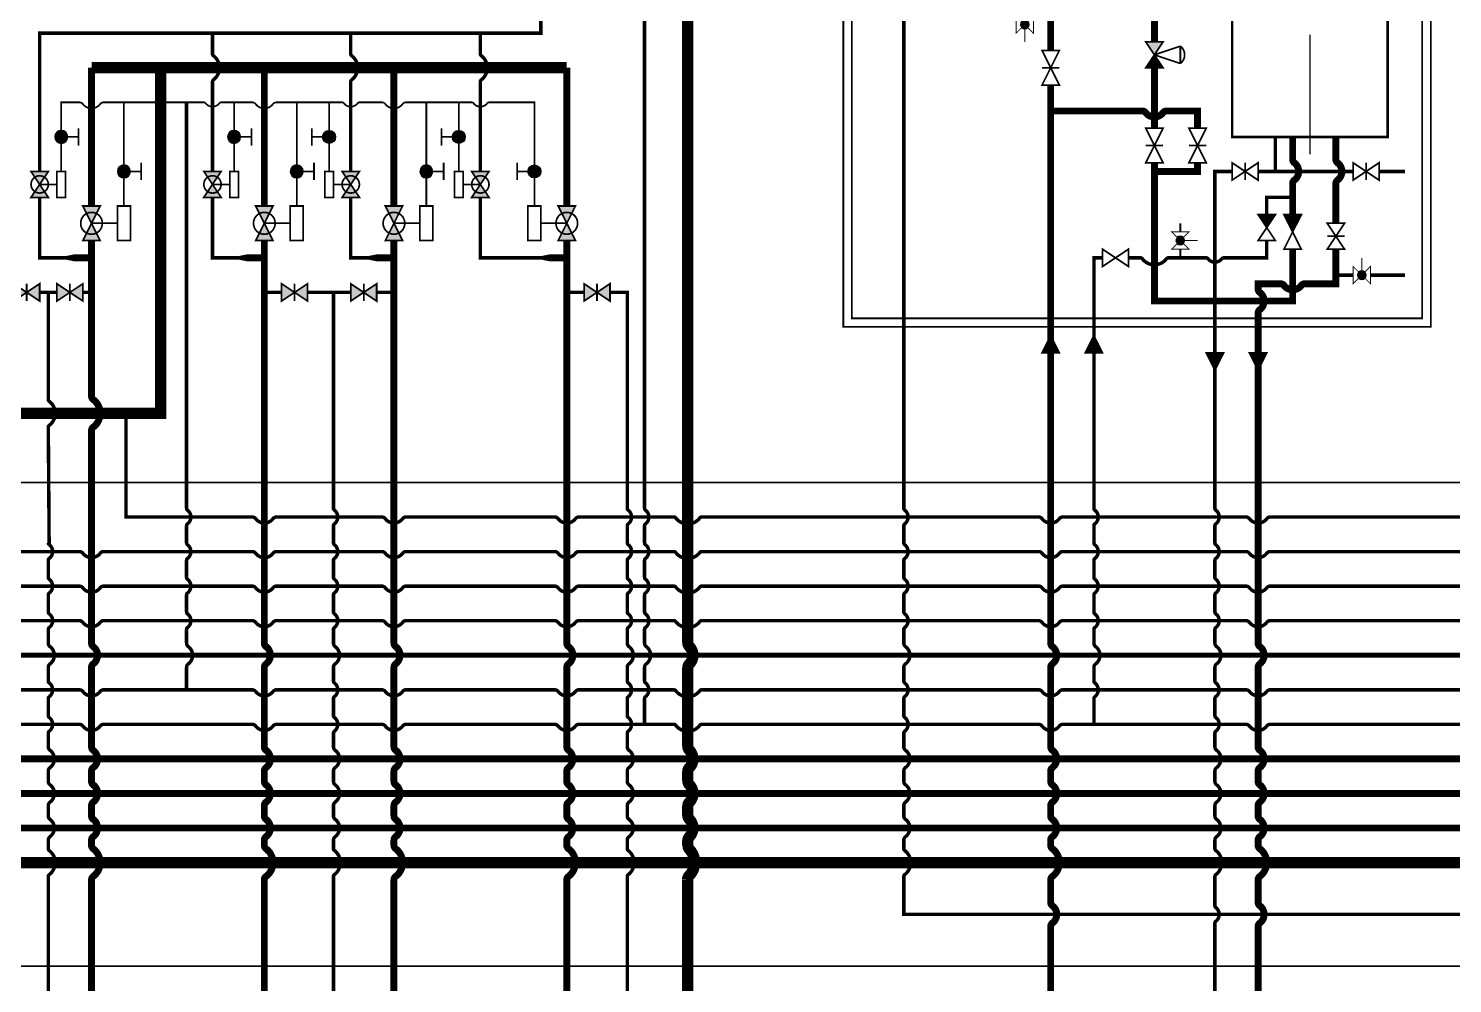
# Model space of a CAD drawing. Header units: millimetres. Extents: x 0 to 2500, y 0 to 1760.
# Drawn here: x 696.7 to 861.5, y 629 to 739.5 of the extents above; entities that cross this region are included whole.
import ezdxf

# ---------------------------------------------------------------- set-up
doc = ezdxf.new("R2010")
doc.units = ezdxf.units.MM
doc.linetypes.add('ACAD_ISO04W100', pattern=[30, 24, -3, 0, -3])
for name, color, linetype in [('Вентили 50', 7, 'Continuous'), ('Емкости', 7, 'Continuous'), ('Задвижки 100', 7, 'Continuous'), ('Задвижки 50', 7, 'Continuous'), ('Клапаны 100', 7, 'Continuous'), ('Клапаны 50', 7, 'Continuous'), ('Клапаны регул.50', 7, 'Continuous'), ('Краны 10', 7, 'Continuous'), ('Краны шар.пн.прив.100', 7, 'Continuous'), ('Краны шар.пн.прив.50', 7, 'Continuous'), ('Краны шар.ручн.т.10', 7, 'Continuous'), ('Осевые', 7, 'ACAD_ISO04W100'), ('Площадки', 7, 'Continuous'), ('Трубы 108', 7, 'Continuous'), ('Трубы 159', 7, 'Continuous'), ('Трубы 32', 7, 'Continuous'), ('Трубы 57', 7, 'Continuous'), ('Трубы 89', 7, 'Continuous'), ('Штрих пункт.', 7, 'ACAD_ISO04W100')]:
    doc.layers.add(name, color=color, linetype=linetype)

# ---------------------------------------------------------------- blocks, each defined once
blk = doc.blocks.new('Кран шар.пн.прив.50')
at = {"layer": 'Краны шар.пн.прив.50'}
h = blk.add_hatch(color=256, dxfattribs=at)
h.paths.add_polyline_path([(0, 1), (0, -1), (1.5, 0)])
h.paths.add_polyline_path([(3, -1), (3, 1), (1.5, 0)])
at = {"layer": 'Краны шар.пн.прив.50', "const_width": 0.2}
for points in [[(0, 3), (3, 3), (3, 2), (0, 2)], [(3, -1), (3, 1), (0, -1), (0, 1)]]:
    blk.add_lwpolyline(points, close=True, dxfattribs=at)
blk.add_lwpolyline([(1.5, 2), (1.5, 0)], dxfattribs=at)
blk.add_lwpolyline([(0.5, 0, 1), (2.5, 0, 1), (0.5, 0, 4.236068)], format="xyb", dxfattribs=at)
blk = doc.blocks.new('Кран шар.пн.прив.100')
at = {"layer": 'Краны шар.пн.прив.100'}
h = blk.add_hatch(color=256, dxfattribs=at)
h.paths.add_polyline_path([(0, -1), (2, 0), (0, 1)])
h.paths.add_polyline_path([(2, 0), (4, -1), (4, 1)])
at = {"layer": 'Краны шар.пн.прив.100', "const_width": 0.2}
for points in [[(0, 3), (4, 3), (4, 4.5), (0, 4.5)], [(0, -1), (0, 1), (4, -1), (4, 1)]]:
    blk.add_lwpolyline(points, close=True, dxfattribs=at)
blk.add_lwpolyline([(2, 0), (2, 3)], dxfattribs=at)
blk.add_lwpolyline([(2, 1.25, 1.010442), (2, -1.25, 1.010442), (2, 1.25, 4.236068)], format="xyb", dxfattribs=at)
blk = doc.blocks.new('Кран 10')
at = {"layer": 'Краны 10'}
blk.add_hatch(color=256, dxfattribs=at).paths.add_polyline_path([(0, 0.75, 1), (0, -0.75, 1)])
at = {"layer": 'Краны 10', "const_width": 0.2}
for points in [[(1, 2), (-1, 2)], [(0, 0), (0, 2)]]:
    blk.add_lwpolyline(points, dxfattribs=at)
at = {"layer": 'Краны 10'}
blk.add_lwpolyline([(0, 0.75, 1), (0, -0.75, 1), (0, 0.75, 1)], format="xyb", dxfattribs=at)
blk = doc.blocks.new('Задвижка 50 непрох.')
at = {"layer": 'Задвижки 50'}
h = blk.add_hatch(color=256, dxfattribs=at)
h.paths.add_polyline_path([(0, 1), (0, -1), (1.5, 0)])
h.paths.add_polyline_path([(3, -1), (3, 1), (1.5, 0)])
at = {"layer": 'Задвижки 50', "const_width": 0.2}
blk.add_lwpolyline([(3, -1), (3, 1), (0, -1), (0, 1)], close=True, dxfattribs=at)
blk.add_lwpolyline([(1.5, 1), (1.5, -1)], dxfattribs=at)
blk = doc.blocks.new('Пересеч. 108-108')
at = {"layer": 'Трубы 108'}
blk.add_lwpolyline([(-1.4, 0, 0.8, 0.8, -0.236068), (-1, -0.2, 0.8, 0.8, 0.236068), (0, -0.7, 0.8, 0.8, 0.236068), (1, -0.2, 0.8, 0.8, -0.236068), (1.4, 0, 0, 0, 0)], format="xyseb", dxfattribs=at)
blk = doc.blocks.new('Пересеч. 57-159')
at = {"layer": 'Трубы 57'}
blk.add_lwpolyline([(-1.6, 0, 0.4, 0.4, -0.236068), (-1.4, -0.1, 0.4, 0.4, 0.236068), (0, -0.8, 0.4, 0.4, 0.236068), (1.4, -0.1, 0.4, 0.4, -0.236068), (1.6, 0, 0, 0, 0)], format="xyseb", dxfattribs=at)
blk = doc.blocks.new('Кран шар.ручн.т.10')
at = {"layer": 'Краны шар.ручн.т.10'}
h = blk.add_hatch(color=256, dxfattribs=at)
h.paths.add_polyline_path([(1, 0), (1.35, -0.35, 0.198912), (1.5, 0, 0.198912), (1.35, 0.35)])
h.paths.add_polyline_path([(0.65, -0.35, 0.414214), (1.35, -0.35), (1, 0)])
h.paths.add_polyline_path([(0.5, 0, 0.198912), (0.65, -0.35), (1, 0), (0.65, 0.35, 0.198912)])
h.paths.add_polyline_path([(1, 0), (1.35, 0.35, 0.414214), (0.65, 0.35)])
at = {"layer": 'Краны шар.ручн.т.10', "const_width": 0.1}
blk.add_lwpolyline([(1, 0), (1, 2)], dxfattribs=at)
blk.add_lwpolyline([(0, 1), (0, -1), (2, 1), (2, -1)], close=True, dxfattribs=at)
at = {"layer": 'Краны шар.ручн.т.10'}
blk.add_lwpolyline([(0.5, 0, 1), (1.5, 0, 1), (0.5, 0, 1)], format="xyb", dxfattribs=at)
blk = doc.blocks.new('Задвижка 50')
at = {"layer": 'Задвижки 50', "const_width": 0.2}
blk.add_lwpolyline([(3, -1), (3, 1), (0, -1), (0, 1)], close=True, dxfattribs=at)
blk.add_lwpolyline([(1.5, 1), (1.5, -1)], dxfattribs=at)
blk = doc.blocks.new('Задвижка 100')
at = {"layer": 'Задвижки 100', "const_width": 0.2}
blk.add_lwpolyline([(0, -1), (0, 1), (4, -1), (4, 1)], close=True, dxfattribs=at)
blk.add_lwpolyline([(2, 1), (2, -1)], dxfattribs=at)
blk = doc.blocks.new('Клапан регул.50 непрох.')
at = {"layer": 'Клапаны регул.50'}
h = blk.add_hatch(color=256, dxfattribs=at)
h.paths.add_polyline_path([(0, 1), (0, -1), (1.5, 0)])
h.paths.add_polyline_path([(1.5, 0), (3, -1), (3, 1)])
blk.add_hatch(color=256, dxfattribs=at).paths.add_polyline_path([(3, -1), (3, 1), (1.5, 0)])
at = {"layer": 'Клапаны регул.50', "const_width": 0.2}
blk.add_lwpolyline([(2.5, 3, 0.5), (0.5, 3)], format="xyb", dxfattribs=at)
for points in [[(0.5, 3), (1.5, 0)], [(0.5, 3), (2.5, 3)], [(2.5, 3), (1.5, 0)]]:
    blk.add_lwpolyline(points, dxfattribs=at)
blk.add_lwpolyline([(0, 1), (0, -1), (3, 1), (3, -1)], close=True, dxfattribs=at)
blk = doc.blocks.new('Вентиль 50')
at = {"layer": 'Вентили 50', "const_width": 0.2}
blk.add_lwpolyline([(3, -1), (3, 1), (0, -1), (0, 1)], close=True, dxfattribs=at)
blk = doc.blocks.new('Клапан 50')
at = {"layer": 'Клапаны 50'}
blk.add_hatch(color=256, dxfattribs=at).paths.add_polyline_path([(3, -1), (3, 1), (1.5, 0)])
at = {"layer": 'Клапаны 50', "const_width": 0.2}
blk.add_lwpolyline([(0, 1), (0, -1), (3, 1), (3, -1)], close=True, dxfattribs=at)
blk = doc.blocks.new('Клапан 100')
at = {"layer": 'Клапаны 100'}
blk.add_hatch(color=256, dxfattribs=at).paths.add_polyline_path([(2, 0), (0, 1), (0, -1)])
at = {"layer": 'Клапаны 100', "const_width": 0.2}
blk.add_lwpolyline([(0, -1), (0, 1), (4, -1), (4, 1)], close=True, dxfattribs=at)
blk = doc.blocks.new('Стрелка 108')
at = {"layer": 'Трубы 108'}
h = blk.add_hatch(color=256, dxfattribs=at)
h.paths.add_polyline_path([(0, 0), (1, 0), (0, 2)])
h.paths.add_polyline_path([(-1, 0), (0, 0), (0, 2)])
at = {"layer": 'Трубы 108', "const_width": 0.2}
blk.add_lwpolyline([(1, 0), (-1, 0), (0, 2)], close=True, dxfattribs=at)
blk = doc.blocks.new('Стрелка 57')
at = {"layer": 'Трубы 57'}
h = blk.add_hatch(color=256, dxfattribs=at)
h.paths.add_polyline_path([(0, 0), (0, -1), (2, 0)])
h.paths.add_polyline_path([(0, 1), (0, 0), (2, 0)])
at = {"layer": 'Трубы 57', "const_width": 0.2}
blk.add_lwpolyline([(0, -1), (0, 1), (2, 0)], close=True, dxfattribs=at)
blk = doc.blocks.new('Пересеч. 57-108')
at = {"layer": 'Трубы 57', "const_width": 0.4}
blk.add_lwpolyline([(-1.4, 0, -0.236068), (-1, -0.2, 0.236068), (0, -0.7, 0.236068), (1, -0.2, -0.236068), (1.4, 0)], format="xyb", dxfattribs=at)
blk = doc.blocks.new('Пересеч. 57-57')
at = {"layer": 'Трубы 57'}
blk.add_lwpolyline([(-1, 0, 0.4, 0.4, -0.236068), (-0.8, -0.1, 0.4, 0.4, 0.236068), (0, -0.5, 0.4, 0.4, 0.236068), (0.8, -0.1, 0.4, 0.4, -0.236068), (1, 0, 0, 0, 0)], format="xyseb", dxfattribs=at)
blk = doc.blocks.new('Пересеч. 108-219')
at = {"layer": 'Трубы 108'}
blk.add_lwpolyline([(-2, 0, 0.8, 0.8, -0.236068), (-1.6, -0.2, 0.8, 0.8, 0.236068), (0, -1, 0.8, 0.8, 0.236068), (1.6, -0.2, 0.8, 0.8, -0.236068), (2, 0, 0, 0, 0)], format="xyseb", dxfattribs=at)
blk = doc.blocks.new('Пересеч. 159-108')
at = {"layer": 'Трубы 159'}
blk.add_lwpolyline([(-1.5, 0, 1.3, 1.3, -0.192582), (-1, -0.2, 1.3, 1.3, 0.192582), (0, -0.6, 1.3, 1.3, 0.192582), (1, -0.2, 1.3, 1.3, -0.192582), (1.5, 0, 0, 0, 0)], format="xyseb", dxfattribs=at)
blk = doc.blocks.new('Пересеч. 159-159')
at = {"layer": 'Трубы 159'}
blk.add_lwpolyline([(-2, 0, 1.3, 1.3, -0.192582), (-1.5, -0.2, 1.3, 1.3, 0.192582), (0, -0.8, 1.3, 1.3, 0.192582), (1.5, -0.2, 1.3, 1.3, -0.192582), (2, 0, 0, 0, 0)], format="xyseb", dxfattribs=at)

msp = doc.modelspace()

# ---------------------------------------------------------------- linework, layer by layer
at = {"layer": 'Емкости', "const_width": 0.3}
msp.add_lwpolyline([(836, 797), (854, 797), (854, 727), (836, 727)], close=True, dxfattribs=at)
at = {"layer": 'Краны 10', "const_width": 0.2}
for points in [[(720.5, 723), (720.5, 731)], [(731.5, 723), (731.5, 731)], [(746.5, 723), (746.5, 731)]]:
    msp.add_lwpolyline(points, dxfattribs=at)
at = {"layer": 'Осевые'}
msp.add_line((845, 799), (845, 725), dxfattribs=at)
at = {"layer": 'Площадки', "const_width": 0.2}
for points in [[(791, 826), (859, 826), (859, 705), (791, 705)], [(792, 825), (858, 825), (858, 706), (792, 706)]]:
    msp.add_lwpolyline(points, close=True, dxfattribs=at)
at = {"layer": 'Трубы 108'}
for points in [[(687.5, 655, 0.8, 0.8, 0), (1119, 655, 0.8, 0.8, 0), (1119, 782, 0.8, 0.8, 0), (1165.5, 782, 0.8, 0.8, 0)], [(687.5, 651, 0.8, 0.8, 0), (1122, 651, 0.8, 0.8, 0), (1122, 778, 0.8, 0.8, 0), (1165.5, 778, 0.8, 0.8, 0)], [(687.5, 647, 0.8, 0.8, 0), (1125, 647, 0.8, 0.8, 0), (1125, 774, 0.8, 0.8, 0), (1165.5, 774, 0.8, 0.8, 0)], [(704, 719, 0.8, 0.8, 0), (704, 735, 1.3, 1.3, 0)], [(843, 724.4, 0.8, 0.8, 0), (843, 727, 0, 0, 0)], [(848, 724.4, 0.8, 0.8, 0), (848, 727, 0, 0, 0)], [(704, 668.4, 0.8, 0.8, 0), (704, 693, 0.8, 0.8, -0.236068), (704.2, 693.4, 0.8, 0.8, 0.236068), (705, 695, 0.8, 0.8, 0.236068), (704.2, 696.6, 0.8, 0.8, -0.236068), (704, 697, 0.8, 0.8, 0), (704, 715, 0, 0, 0)], [(739, 715, 0.8, 0.8, 0), (739, 668.4, 0.8, 0.8, 0)], [(704, 713, 0.8, 0.8, 0), (702, 713, 0.8, 0.4, 0), (701, 713, 0, 0, 0)], [(724, 713, 0.8, 0.8, 0), (722, 713, 0.8, 0.4, 0), (721, 713, 0, 0, 0)], [(739, 713, 0.8, 0.8, 0), (737, 713, 0.8, 0.4, 0), (736, 713, 0, 0, 0)], [(759, 713, 0.8, 0.8, 0), (757, 713, 0.8, 0.4, 0), (756, 713, 0, 0, 0)]]:
    msp.add_lwpolyline(points, format="xyseb", dxfattribs=at)
at = {"layer": 'Трубы 108', "const_width": 0.8}
msp.add_lwpolyline([(815, 737), (815, 746.6, -0.236068), (815.2, 747, 0.236068), (815.7, 748, 0.236068), (815.2, 749, -0.236068), (815, 749.4), (815, 768), (827, 768), (827, 762)], format="xyb", dxfattribs=at)
for points in [[(827, 759), (827, 738)], [(724, 735), (724, 719)], [(739, 735), (739, 719)], [(759, 735), (759, 719)], [(827, 735), (827, 728)], [(815, 668.4), (815, 733)], [(815, 730), (825.6, 730)], [(828.4, 730), (832, 730), (832, 728)], [(827, 724), (827, 708), (843, 708), (843, 714)], [(832, 724), (832, 723), (827, 723)], [(843, 718), (843, 721.6)], [(848, 717), (848, 721.6)], [(724, 715), (724, 668.4)], [(759, 715), (759, 668.4)], [(844.4, 710), (848, 710), (848, 714)], [(839, 709.4), (839, 710), (841.6, 710)], [(839, 668.4), (839, 706.6)], [(704, 665.6), (704, 656.4)], [(704, 656.4), (704, 665.6)], [(724, 665.6), (724, 656.4)], [(724, 656.4), (724, 665.6)], [(739, 665.6), (739, 656.4)], [(739, 656.4), (739, 665.6)], [(759, 665.6), (759, 656.4)], [(759, 656.4), (759, 665.6)], [(815, 665.6), (815, 656.4)], [(815, 656.4), (815, 665.6)], [(839, 665.6), (839, 656.4)], [(839, 656.4), (839, 665.6)], [(704, 652.4), (704, 653.6)], [(724, 652.4), (724, 653.6)], [(739, 652.4), (739, 653.6)], [(759, 652.4), (759, 653.6)], [(815, 652.4), (815, 653.6)], [(839, 652.4), (839, 653.6)], [(704, 648.4), (704, 649.6)], [(724, 648.4), (724, 649.6)], [(739, 648.4), (739, 649.6)], [(759, 648.4), (759, 649.6)], [(815, 648.4), (815, 649.6)], [(839, 648.4), (839, 649.6)], [(704, 645), (704, 645.6)], [(724, 645), (724, 645.6)], [(739, 645), (739, 645.6)], [(759, 645), (759, 645.6)], [(815, 645), (815, 645.6)], [(839, 645), (839, 645.6)], [(704, 611.5), (704, 641)], [(724, 641), (724, 611.5)], [(739, 641), (739, 611.5)], [(759, 641), (759, 611.5)], [(815, 638.4), (815, 641)], [(839, 638.4), (839, 641)], [(815, 616), (815, 635.6)], [(839, 616), (839, 635.6)]]:
    msp.add_lwpolyline(points, dxfattribs=at)
at = {"layer": 'Трубы 159'}
for points in [[(756, 813, 1.3, 1.3, 0), (773, 813, 1.3, 1.3, 0), (773, 668.5, 1.3, 1.3, 0)], [(687.5, 643, 1.3, 1.3, 0), (1128, 643, 1.3, 1.3, 0), (1128, 770, 1.3, 1.3, 0), (1165, 770, 1.3, 1.3, 0)], [(712, 735, 1.3, 1.3, 0), (712, 695, 1.3, 1.3, 0), (688, 695, 1.3, 1.3, 0)], [(704, 735, 1.3, 1.3, 0), (759, 735, 0.8, 0.8, 0)], [(773, 641, 1.3, 1.3, 0), (773, 614, 1.3, 1.3, 0), (1152, 614, 1.3, 1.3, 0), (1152, 720, 1.3, 1.3, 0), (1165, 720, 1.3, 1.3, 0)], [(773, 665.5, 1.3, 1.3, 0), (773, 656.5, 1.3, 1.3, 0)], [(773, 653.5, 1.3, 1.3, 0), (773, 652.5, 1.3, 1.3, 0)], [(773, 649.5, 1.3, 1.3, 0), (773, 648.5, 1.3, 1.3, 0)], [(773, 645.5, 1.3, 1.3, 0), (773, 645, 1.3, 1.3, 0)]]:
    msp.add_lwpolyline(points, format="xyseb", dxfattribs=at)
at = {"layer": 'Трубы 32'}
msp.add_lwpolyline([(700.5, 723, 0.2, 0.2, 0), (700.5, 731, 0.2, 0.2, 0), (702.6, 731, 0.2, 0.2, -0.236068), (703, 730.8, 0.2, 0.2, 0.236068), (704, 730.3, 0.2, 0.2, 0.236068), (705, 730.8, 0.2, 0.2, -0.236068), (705.4, 731, 0.2, 0.2, 0), (717, 731, 0.2, 0.2, -0.236068), (717.2, 730.9, 0.2, 0.2, 0.236068), (718, 730.5, 0.2, 0.2, 0.236068), (718.8, 730.9, 0.2, 0.2, -0.236068), (719, 731, 0.2, 0.2, 0), (722.6, 731, 0.2, 0.2, -0.236068), (723, 730.8, 0.2, 0.2, 0.236068), (724, 730.3, 0.2, 0.2, 0.236068), (725, 730.8, 0.2, 0.2, -0.236068), (725.4, 731, 0.2, 0.2, 0), (733, 731, 0.2, 0.2, -0.236068), (733.2, 730.9, 0.2, 0.2, 0.236068), (734, 730.5, 0.2, 0.2, 0.236068), (734.8, 730.9, 0.2, 0.2, -0.236068), (735, 731, 0.2, 0.2, 0), (737.6, 731, 0.2, 0.2, -0.236068), (738, 730.8, 0.2, 0.2, 0.236068), (739, 730.3, 0.2, 0.2, 0.236068), (740, 730.8, 0.2, 0.2, -0.236068), (740.4, 731, 0.2, 0.2, 0), (748, 731, 0.2, 0.2, -0.236068), (748.2, 730.9, 0.2, 0.2, 0.236068), (749, 730.5, 0.2, 0.2, 0.236068), (749.8, 730.9, 0.2, 0.2, -0.236068), (750, 731, 0.2, 0.2, 0), (755.25, 731, 0.2, 0.2, 0), (755.25, 719, 0, 0, 0)], format="xyseb", dxfattribs=at)
at = {"layer": 'Трубы 32', "const_width": 0.2}
for points in [[(707.75, 731), (707.75, 719)], [(727.75, 731), (727.75, 719)], [(742.75, 731), (742.75, 719)], [(830, 716), (830, 717)], [(830, 713), (830, 714)]]:
    msp.add_lwpolyline(points, dxfattribs=at)
at = {"layer": 'Трубы 57'}
for points in [[(754, 823, 0.4, 0.4, 0), (768, 823, 0.4, 0.4, 0), (768, 814.6, 0.4, 0.4, 0.236068), (768.1, 814.4, 0.4, 0.4, -0.236068), (768.8, 813, 0.4, 0.4, -0.236068), (768.1, 811.6, 0.4, 0.4, 0.236068), (768, 811.4, 0.4, 0.4, 0), (768, 804.6, 0.4, 0.4, 0.236068), (768.1, 804.4, 0.4, 0.4, -0.236068), (768.8, 803, 0.4, 0.4, -0.236068), (768.1, 801.6, 0.4, 0.4, 0.236068), (768, 801.4, 0.4, 0.4, 0), (768, 684, 0.4, 0.4, 0)], [(798, 783, 0.4, 0.4, 0), (798, 769, 0.4, 0.4, 0.236068), (798.1, 768.8, 0.4, 0.4, -0.236068), (798.5, 768, 0.4, 0.4, -0.236068), (798.1, 767.2, 0.4, 0.4, 0.236068), (798, 767, 0.4, 0.4, 0), (798, 684, 0.4, 0.4, 0)], [(798, 641.4, 0.4, 0.4, 0), (798, 637, 0.4, 0.4, 0), (1134, 637, 0.4, 0.4, 0), (1134, 762, 0.4, 0.4, 0), (1165.5, 762, 0.4, 0.4, 0)], [(718, 739, 0.4, 0.4, 0), (718, 736.6, 0.4, 0.4, 0.236068), (718.1, 736.4, 0.4, 0.4, -0.236068), (718.8, 735, 0.4, 0.4, -0.236068), (718.1, 733.6, 0.4, 0.4, 0.236068), (718, 733.4, 0.4, 0.4, 0), (718, 723, 0, 0, 0)], [(734, 739, 0.4, 0.4, 0), (734, 736.6, 0.4, 0.4, 0.236068), (734.1, 736.4, 0.4, 0.4, -0.236068), (734.8, 735, 0.4, 0.4, -0.236068), (734.1, 733.6, 0.4, 0.4, 0.236068), (734, 733.4, 0.4, 0.4, 0), (734, 723, 0, 0, 0)], [(749, 739, 0.4, 0.4, 0), (749, 736.6, 0.4, 0.4, 0.236068), (749.1, 736.4, 0.4, 0.4, -0.236068), (749.8, 735, 0.4, 0.4, -0.236068), (749.1, 733.6, 0.4, 0.4, 0.236068), (749, 733.4, 0.4, 0.4, 0), (749, 723, 0, 0, 0)], [(718, 720, 0.4, 0.4, 0), (718, 713, 0.4, 0.4, 0), (721, 713, 0, 0, 0)], [(821, 713, 0.4, 0.4, 0), (820, 713, 0.4, 0.4, 0), (820, 684, 0.4, 0.4, 0)], [(825.4, 713, 0.4, 0.4, 0), (824, 713, 0.4, 0.4, 0)], [(708, 695, 0.4, 0.4, 0), (708, 683, 0.4, 0.4, 0), (722.6, 683, 0.4, 0.4, 0)], [(725.4, 683, 0.4, 0.4, 0), (737.6, 683, 0.4, 0.4, 0)], [(740.4, 683, 0.4, 0.4, 0), (757.6, 683, 0.4, 0.4, 0)], [(760.4, 683, 0.4, 0.4, 0), (771.4, 683, 0.4, 0.4, 0)], [(774.6, 683, 0.4, 0.4, 0), (813.6, 683, 0.4, 0.4, 0)], [(816.4, 683, 0.4, 0.4, 0), (837.6, 683, 0.4, 0.4, 0)], [(687.5, 671, 0.4, 0.4, 0), (702.6, 671, 0.4, 0.4, 0)], [(705.4, 671, 0.4, 0.4, 0), (722.6, 671, 0.4, 0.4, 0)], [(725.4, 671, 0.4, 0.4, 0), (737.6, 671, 0.4, 0.4, 0)], [(740.4, 671, 0.4, 0.4, 0), (757.6, 671, 0.4, 0.4, 0)], [(760.4, 671, 0.4, 0.4, 0), (771.4, 671, 0.4, 0.4, 0)], [(774.6, 671, 0.4, 0.4, 0), (813.6, 671, 0.4, 0.4, 0)], [(816.4, 671, 0.4, 0.4, 0), (837.6, 671, 0.4, 0.4, 0)], [(768, 662, 0.4, 0.4, 0), (768, 659, 0, 0, 0)], [(820, 662, 0.4, 0.4, 0), (820, 659, 0, 0, 0)], [(687.5, 659, 0.4, 0.4, 0), (702.6, 659, 0.4, 0.4, 0)], [(705.4, 659, 0.4, 0.4, 0), (722.6, 659, 0.4, 0.4, 0)], [(725.4, 659, 0.4, 0.4, 0), (737.6, 659, 0.4, 0.4, 0)], [(740.4, 659, 0.4, 0.4, 0), (757.6, 659, 0.4, 0.4, 0)], [(760.4, 659, 0.4, 0.4, 0), (771.4, 659, 0.4, 0.4, 0)], [(774.6, 659, 0.4, 0.4, 0), (813.6, 659, 0.4, 0.4, 0)], [(816.4, 659, 0.4, 0.4, 0), (837.6, 659, 0.4, 0.4, 0)]]:
    msp.add_lwpolyline(points, format="xyseb", dxfattribs=at)
at = {"layer": 'Трубы 57', "const_width": 0.4}
for points in [[(756, 749), (756, 739), (698, 739), (698, 723)], [(715, 731), (715, 684)], [(841, 727), (841, 723)], [(836, 723), (834, 723), (834, 684)], [(850, 723), (839, 723)], [(856, 723), (853, 723)], [(698, 720), (698, 713), (701, 713)], [(734, 720), (734, 713), (736, 713)], [(749, 720), (749, 713), (756, 713)], [(843, 720), (840, 720), (840, 718)], [(848, 711), (850, 711)], [(852, 711), (856, 711)], [(698, 709), (700, 709)], [(703, 709), (704, 709)], [(724, 709), (726, 709)], [(729, 709), (734, 709)], [(732, 709), (732, 684)], [(737, 709), (739, 709)], [(759, 709), (761, 709)], [(764, 709), (766, 709), (766, 684)], [(840.4, 683), (886.6, 683)], [(715, 682), (715, 680)], [(732, 682), (732, 680)], [(766, 682), (766, 680)], [(768, 682), (768, 680)], [(798, 682), (798, 680)], [(820, 682), (820, 680)], [(834, 682), (834, 680)], [(702.6, 679), (687.5, 679)], [(722.6, 679), (705.4, 679)], [(737.6, 679), (725.4, 679)], [(757.6, 679), (740.4, 679)], [(771.4, 679), (760.4, 679)], [(813.6, 679), (774.6, 679)], [(837.6, 679), (816.4, 679)], [(886.6, 679), (840.4, 679)], [(699, 676), (699, 678)], [(715, 678), (715, 676)], [(732, 676), (732, 678)], [(766, 676), (766, 678)], [(768, 676), (768, 678)], [(798, 676), (798, 678)], [(820, 676), (820, 678)], [(834, 676), (834, 678)], [(702.6, 675), (687.5, 675)], [(699, 672), (699, 674)], [(722.6, 675), (705.4, 675)], [(715, 674), (715, 672)], [(737.6, 675), (725.4, 675)], [(732, 672), (732, 674)], [(757.6, 675), (740.4, 675)], [(771.4, 675), (760.4, 675)], [(766, 672), (766, 674)], [(768, 672), (768, 674)], [(813.6, 675), (774.6, 675)], [(798, 672), (798, 674)], [(837.6, 675), (816.4, 675)], [(820, 672), (820, 674)], [(834, 672), (834, 674)], [(886.6, 675), (840.4, 675)], [(840.4, 671), (886.6, 671)], [(699, 668.4), (699, 670)], [(715, 670), (715, 668.4)], [(732, 668.4), (732, 670)], [(766, 668.4), (766, 670)], [(768, 668.4), (768, 670)], [(798, 668.4), (798, 670)], [(820, 668.4), (820, 670)], [(834, 668.4), (834, 670)], [(699, 664), (699, 665.6)], [(715, 665.6), (715, 663)], [(732, 664), (732, 665.6)], [(766, 664), (766, 665.6)], [(768, 664), (768, 665.6)], [(798, 664), (798, 665.6)], [(820, 664), (820, 665.6)], [(834, 664), (834, 665.6)], [(702.6, 663), (687.5, 663)], [(722.6, 663), (705.4, 663)], [(737.6, 663), (725.4, 663)], [(757.6, 663), (740.4, 663)], [(771.4, 663), (760.4, 663)], [(813.6, 663), (774.6, 663)], [(837.6, 663), (816.4, 663)], [(886.6, 663), (840.4, 663)], [(699, 660), (699, 662)], [(732, 660), (732, 662)], [(766, 660), (766, 662)], [(798, 660), (798, 662)], [(834, 660), (834, 662)], [(840.4, 659), (886.6, 659)], [(699, 656.4), (699, 658)], [(732, 656.4), (732, 658)], [(766, 656.4), (766, 658)], [(798, 656.4), (798, 658)], [(834, 656.4), (834, 658)], [(699, 652.4), (699, 653.6)], [(732, 652.4), (732, 653.6)], [(766, 652.4), (766, 653.6)], [(798, 652.4), (798, 653.6)], [(834, 652.4), (834, 653.6)], [(699, 648.4), (699, 649.6)], [(732, 648.4), (732, 649.6)], [(766, 648.4), (766, 649.6)], [(798, 648.4), (798, 649.6)], [(834, 648.4), (834, 649.6)], [(699, 644.6), (699, 645.6)], [(732, 644.6), (732, 645.6)], [(766, 644.6), (766, 645.6)], [(798, 644.6), (798, 645.6)], [(834, 644.6), (834, 645.6)], [(699, 641.4), (699, 624)], [(732, 641.4), (732, 624)], [(766, 641.4), (766, 624)], [(834, 641.4), (834, 638)], [(834, 636), (834, 624)]]:
    msp.add_lwpolyline(points, dxfattribs=at)
for points in [[(840, 715), (840, 713), (835, 713, 0.236068), (834.8, 712.9, -0.236068), (834, 712.5, -0.236068), (833.2, 712.9, 0.236068), (833, 713), (828.6, 713)], [(699, 709), (699, 696.6, 0.236068), (699.1, 696.4, -0.236068), (699.8, 695, -0.236068), (699.1, 693.6, 0.236068), (699, 693.4), (699.1, 679.8)]]:
    msp.add_lwpolyline(points, format="xyb", dxfattribs=at)
at = {"layer": 'Трубы 89'}
msp.add_lwpolyline([(687.5, 667, 0.6, 0.6, 0), (1110, 667, 0.6, 0.6, 0), (1110, 794, 0.6, 0.6, 0), (1165.5, 794, 0.6, 0.6, 0)], format="xyseb", dxfattribs=at)
at = {"layer": 'Штрих пункт.', "const_width": 0.2}
msp.add_lwpolyline([(512, 687), (1091, 687), (1091, 631), (512, 631)], close=True, dxfattribs=at)

# ---------------------------------------------------------------- block references
at = {"layer": 'Вентили 50'}
msp.add_blockref('Вентиль 50', (821, 713), dxfattribs=at)
at = {"layer": 'Задвижки 100', "rotation": 270}
for p in [(815, 737), (827, 728), (832, 728)]:
    msp.add_blockref('Задвижка 100', p, dxfattribs=at)
at = {"layer": 'Задвижки 50'}
for name, p in [('Задвижка 50', (836, 723)), ('Задвижка 50', (850, 723)), ('Задвижка 50 непрох.', (695, 709)), ('Задвижка 50 непрох.', (700, 709)), ('Задвижка 50 непрох.', (726, 709)), ('Задвижка 50 непрох.', (734, 709)), ('Задвижка 50 непрох.', (761, 709))]:
    msp.add_blockref(name, p, dxfattribs=at)
at = {"layer": 'Задвижки 50', "rotation": 270}
msp.add_blockref('Задвижка 50', (848, 717), dxfattribs=at)
at = {"layer": 'Клапаны 100', "rotation": 270}
msp.add_blockref('Клапан 100', (843, 718), dxfattribs=at)
at = {"layer": 'Клапаны 50', "rotation": 90}
msp.add_blockref('Клапан 50', (840, 715), dxfattribs=at)
at = {"layer": 'Клапаны регул.50', "rotation": 270}
msp.add_blockref('Клапан регул.50 непрох.', (827, 738), dxfattribs=at)
at = {"layer": 'Краны 10', "rotation": 270}
for p in [(700.5, 727), (720.5, 727), (707.75, 723), (727.75, 723), (742.75, 723)]:
    msp.add_blockref('Кран 10', p, dxfattribs=at)
at = {"layer": 'Краны 10', "xscale": -1, "rotation": 90}
for p in [(731.5, 727), (746.5, 727), (755.25, 723)]:
    msp.add_blockref('Кран 10', p, dxfattribs=at)
at = {"layer": 'Краны шар.пн.прив.100', "rotation": 270}
for p in [(704, 719), (724, 719), (739, 719)]:
    msp.add_blockref('Кран шар.пн.прив.100', p, dxfattribs=at)
at = {"layer": 'Краны шар.пн.прив.100', "xscale": -1, "rotation": 90}
msp.add_blockref('Кран шар.пн.прив.100', (759, 719), dxfattribs=at)
at = {"layer": 'Краны шар.пн.прив.50', "rotation": 270}
for p in [(698, 723), (718, 723)]:
    msp.add_blockref('Кран шар.пн.прив.50', p, dxfattribs=at)
at = {"layer": 'Краны шар.пн.прив.50', "xscale": -1, "rotation": 90}
for p in [(734, 723), (749, 723)]:
    msp.add_blockref('Кран шар.пн.прив.50', p, dxfattribs=at)
at = {"layer": 'Краны шар.ручн.т.10'}
for p, rotation in [((813, 740), 180), ((830, 716), 270)]:
    msp.add_blockref('Кран шар.ручн.т.10', p, dxfattribs=dict(at, rotation=rotation))
msp.add_blockref('Кран шар.ручн.т.10', (850, 711), dxfattribs=at)
at = {"layer": 'Трубы 108'}
for name, p in [('Пересеч. 108-108', (827, 730)), ('Пересеч. 108-108', (843, 710)), ('Стрелка 108', (815, 702))]:
    msp.add_blockref(name, p, dxfattribs=at)
for name, p, rotation in [('Пересеч. 108-108', (843, 723), 90), ('Пересеч. 108-108', (848, 723), 90), ('Пересеч. 108-108', (839, 708), 90), ('Стрелка 108', (839, 702), 180), ('Пересеч. 108-108', (704, 667), 90), ('Пересеч. 108-108', (724, 667), 90), ('Пересеч. 108-108', (739, 667), 90), ('Пересеч. 108-108', (759, 667), 90), ('Пересеч. 108-108', (815, 667), 90), ('Пересеч. 108-108', (839, 667), 90), ('Пересеч. 108-108', (704, 655), 90), ('Пересеч. 108-108', (724, 655), 90), ('Пересеч. 108-108', (739, 655), 90), ('Пересеч. 108-108', (759, 655), 90), ('Пересеч. 108-108', (815, 655), 90), ('Пересеч. 108-108', (839, 655), 90), ('Пересеч. 108-108', (704, 651), 90), ('Пересеч. 108-108', (724, 651), 90), ('Пересеч. 108-108', (739, 651), 90), ('Пересеч. 108-108', (759, 651), 90), ('Пересеч. 108-108', (815, 651), 90), ('Пересеч. 108-108', (839, 651), 90), ('Пересеч. 108-108', (704, 647), 90), ('Пересеч. 108-108', (724, 647), 90), ('Пересеч. 108-108', (739, 647), 90), ('Пересеч. 108-108', (759, 647), 90), ('Пересеч. 108-108', (815, 647), 90), ('Пересеч. 108-108', (839, 647), 90), ('Пересеч. 108-219', (704, 643), 90), ('Пересеч. 108-219', (724, 643), 90), ('Пересеч. 108-219', (739, 643), 90), ('Пересеч. 108-219', (759, 643), 90), ('Пересеч. 108-219', (815, 643), 90), ('Пересеч. 108-219', (839, 643), 90), ('Пересеч. 108-108', (815, 637), 90), ('Пересеч. 108-108', (839, 637), 90)]:
    msp.add_blockref(name, p, dxfattribs=dict(at, rotation=rotation))
at = {"layer": 'Трубы 159'}
for name, p, rotation in [('Пересеч. 159-108', (773, 667), 90), ('Пересеч. 159-108', (773, 655), 90), ('Пересеч. 159-108', (773, 651), 90), ('Пересеч. 159-108', (773, 647), 90), ('Пересеч. 159-159', (773, 643), 89.11859600341816)]:
    msp.add_blockref(name, p, dxfattribs=dict(at, rotation=rotation))
at = {"layer": 'Трубы 57'}
for name, p in [('Пересеч. 57-159', (827, 713)), ('Пересеч. 57-108', (724, 683)), ('Пересеч. 57-108', (739, 683)), ('Пересеч. 57-108', (759, 683)), ('Пересеч. 57-159', (773, 683)), ('Пересеч. 57-108', (815, 683)), ('Пересеч. 57-108', (839, 683)), ('Пересеч. 57-108', (704, 679)), ('Пересеч. 57-108', (724, 679)), ('Пересеч. 57-108', (739, 679)), ('Пересеч. 57-108', (759, 679)), ('Пересеч. 57-159', (773, 679)), ('Пересеч. 57-108', (815, 679)), ('Пересеч. 57-108', (839, 679)), ('Пересеч. 57-108', (704, 675)), ('Пересеч. 57-108', (724, 675)), ('Пересеч. 57-108', (739, 675)), ('Пересеч. 57-108', (759, 675)), ('Пересеч. 57-159', (773, 675)), ('Пересеч. 57-108', (815, 675)), ('Пересеч. 57-108', (839, 675)), ('Пересеч. 57-108', (704, 671)), ('Пересеч. 57-108', (724, 671)), ('Пересеч. 57-108', (739, 671)), ('Пересеч. 57-108', (759, 671)), ('Пересеч. 57-159', (773, 671)), ('Пересеч. 57-108', (815, 671)), ('Пересеч. 57-108', (839, 671)), ('Пересеч. 57-108', (704, 663)), ('Пересеч. 57-108', (724, 663)), ('Пересеч. 57-108', (739, 663)), ('Пересеч. 57-108', (759, 663)), ('Пересеч. 57-159', (773, 663)), ('Пересеч. 57-108', (815, 663)), ('Пересеч. 57-108', (839, 663)), ('Пересеч. 57-108', (704, 659)), ('Пересеч. 57-108', (724, 659)), ('Пересеч. 57-108', (739, 659)), ('Пересеч. 57-108', (759, 659)), ('Пересеч. 57-159', (773, 659)), ('Пересеч. 57-108', (815, 659)), ('Пересеч. 57-108', (839, 659))]:
    msp.add_blockref(name, p, dxfattribs=at)
for name, p, rotation in [('Стрелка 57', (820, 702), 90), ('Стрелка 57', (834, 702), 270), ('Пересеч. 57-57', (715, 683), 90), ('Пересеч. 57-57', (732, 683), 90), ('Пересеч. 57-57', (766, 683), 90), ('Пересеч. 57-57', (768, 683), 90), ('Пересеч. 57-57', (798, 683), 90), ('Пересеч. 57-57', (820, 683), 90), ('Пересеч. 57-57', (834, 683), 90), ('Пересеч. 57-57', (699, 679), 90), ('Пересеч. 57-57', (715, 679), 90), ('Пересеч. 57-57', (732, 679), 90), ('Пересеч. 57-57', (766, 679), 90), ('Пересеч. 57-57', (768, 679), 90), ('Пересеч. 57-57', (798, 679), 90), ('Пересеч. 57-57', (820, 679), 90), ('Пересеч. 57-57', (834, 679), 90), ('Пересеч. 57-57', (699, 675), 90), ('Пересеч. 57-57', (715, 675), 90), ('Пересеч. 57-57', (732, 675), 90), ('Пересеч. 57-57', (766, 675), 90), ('Пересеч. 57-57', (768, 675), 90), ('Пересеч. 57-57', (798, 675), 90), ('Пересеч. 57-57', (820, 675), 90), ('Пересеч. 57-57', (834, 675), 90), ('Пересеч. 57-57', (699, 671), 90), ('Пересеч. 57-57', (715, 671), 90), ('Пересеч. 57-57', (732, 671), 90), ('Пересеч. 57-57', (766, 671), 90), ('Пересеч. 57-57', (768, 671), 90), ('Пересеч. 57-57', (798, 671), 90), ('Пересеч. 57-57', (820, 671), 90), ('Пересеч. 57-57', (834, 671), 90), ('Пересеч. 57-108', (699, 667), 90), ('Пересеч. 57-108', (715, 667), 90), ('Пересеч. 57-108', (732, 667), 90), ('Пересеч. 57-108', (766, 667), 90), ('Пересеч. 57-108', (768, 667), 90), ('Пересеч. 57-108', (798, 667), 90), ('Пересеч. 57-108', (820, 667), 90), ('Пересеч. 57-108', (834, 667), 90), ('Пересеч. 57-57', (699, 663), 90), ('Пересеч. 57-57', (732, 663), 90), ('Пересеч. 57-57', (766, 663), 90), ('Пересеч. 57-57', (768, 663), 90), ('Пересеч. 57-57', (798, 663), 90), ('Пересеч. 57-57', (820, 663), 90), ('Пересеч. 57-57', (834, 663), 90), ('Пересеч. 57-57', (699, 659), 90), ('Пересеч. 57-57', (732, 659), 90), ('Пересеч. 57-57', (766, 659), 90), ('Пересеч. 57-57', (798, 659), 90), ('Пересеч. 57-57', (834, 659), 90), ('Пересеч. 57-108', (699, 655), 90), ('Пересеч. 57-108', (732, 655), 90), ('Пересеч. 57-108', (766, 655), 90), ('Пересеч. 57-108', (798, 655), 90), ('Пересеч. 57-108', (834, 655), 90), ('Пересеч. 57-108', (699, 651), 90), ('Пересеч. 57-108', (732, 651), 90), ('Пересеч. 57-108', (766, 651), 90), ('Пересеч. 57-108', (798, 651), 90), ('Пересеч. 57-108', (834, 651), 90), ('Пересеч. 57-108', (699, 647), 90), ('Пересеч. 57-108', (732, 647), 90), ('Пересеч. 57-108', (766, 647), 90), ('Пересеч. 57-108', (798, 647), 90), ('Пересеч. 57-108', (834, 647), 90), ('Пересеч. 57-159', (699, 643), 90), ('Пересеч. 57-159', (732, 643), 90), ('Пересеч. 57-159', (766, 643), 90), ('Пересеч. 57-159', (798, 643), 90), ('Пересеч. 57-159', (834, 643), 90), ('Пересеч. 57-57', (834, 637), 90)]:
    msp.add_blockref(name, p, dxfattribs=dict(at, rotation=rotation))

doc.saveas('drawing.dxf')
